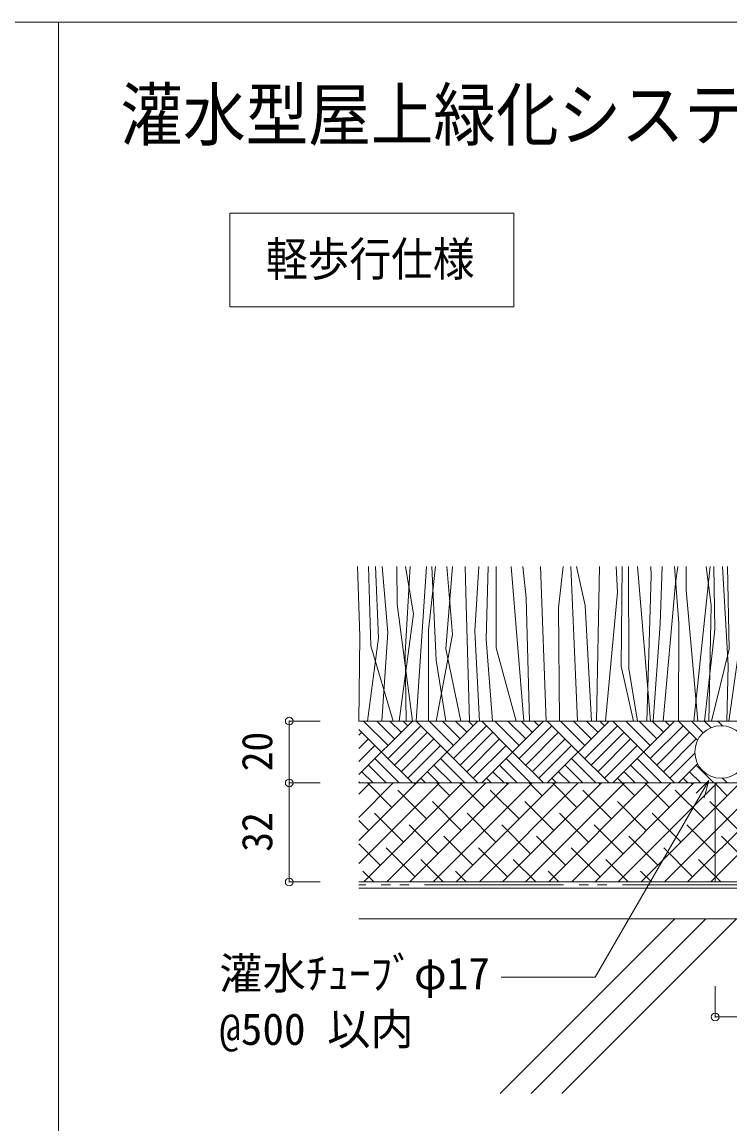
# Model space of a CAD drawing. Units: millimetres, scale not verified. Extents: x -1025 to 21313, y -14570 to 806.
# Drawn here: x -2.4 to 226.6, y 341.6 to 698 of the extents above; entities that cross this region are included whole.
import ezdxf
from ezdxf.enums import TextEntityAlignment as Align

# ---------------------------------------------------------------- set-up
doc = ezdxf.new("R2010")
doc.units = ezdxf.units.MM
doc.header["$LTSCALE"] = 5
doc.header["$PDMODE"] = 32
doc.header["$PDSIZE"] = 2.5
doc.linetypes.add('DOUBLE_CHAIN2', pattern=[12.8, 9, -1, 0.6, -0.6, 0.6, -1])
for name, color, linetype, lineweight in [('1-0', 9, 'Continuous', 18), ('1-C_DIM', 4, 'Continuous', 18), ('1-D_TXT', 7, 'Continuous', 9), ('F-0', 7, 'Continuous', 18)]:
    doc.layers.add(name, color=color, linetype=linetype, lineweight=lineweight)
doc.styles.add('ＭＳ ゴシック', font='')
doc.styles.get('ＭＳ ゴシック').set_extended_font_data('MS Gothic')

msp = doc.modelspace()

# ---------------------------------------------------------------- linework, layer by layer
at = {"layer": '1-0', "color": 3, "lineweight": 9}
for p, q in [((106.933, 499.325), (106.164, 521.898)), ((110.396, 496.258), (109.631, 521.898)), ((112.957, 498.82), (111.916, 521.898)), ((115.898, 500.529), (114.138, 521.898)), ((118.934, 509.706), (118.815, 521.898)), ((121.495, 493.91), (123.197, 521.898)), ((124.29, 506.613), (121.619, 521.898)), ((125.057, 471.898), (128.413, 521.898)), ((129.115, 501.33), (131.369, 521.898)), ((131.528, 491.562), (130.175, 521.898)), ((134.722, 495.322), (136.885, 521.898)), ((136.864, 499.887), (135.014, 521.898)), ((141.251, 509.625), (140.936, 521.898)), ((144.136, 500.971), (145.385, 521.898)), ((147.742, 498.446), (148.412, 521.898)), ((150.987, 495.562), (150.987, 521.898)), ((159.903, 471.898), (155.821, 521.898)), ((160.724, 511.789), (159.651, 521.898)), ((167.196, 471.898), (165.309, 521.898)), ((171.181, 508.543), (172.702, 521.898)), ((177.26, 471.898), (175.162, 521.898)), ((179.835, 509.264), (176.964, 521.898)), ((183.444, 471.898), (184.431, 521.898)), ((190.293, 513.592), (189.84, 521.898)), ((191.388, 489.641), (191.762, 521.898)), ((193.878, 488.869), (193.781, 521.898)), ((200.959, 471.898), (196.678, 521.898)), ((201.111, 519.001), (201.048, 521.898)), ((204.072, 503.204), (204.696, 521.898)), ((210.093, 503.58), (208.709, 521.898)), ((209.044, 516.476), (209.751, 521.898)), ((212.454, 514.253), (212.454, 521.898)), ((214.98, 471.898), (220.243, 521.898)), ((220.508, 509.317), (218.935, 521.898)), ((221.759, 501.573), (221.42, 521.898)), ((226.024, 489.908), (224.169, 521.898)), ((226.353, 495.201), (225.876, 521.898)), ((199.705, 471.898), (201.111, 519.001)), ((186.339, 471.898), (190.293, 513.592)), ((205.025, 471.898), (209.044, 516.476)), ((216.236, 471.898), (212.454, 514.253)), ((123.903, 471.898), (118.934, 509.706)), ((161.811, 471.898), (160.724, 511.789)), ((226.296, 471.898), (231.679, 509.836)), ((119.638, 471.898), (124.29, 506.613)), ((142.319, 471.898), (141.251, 509.625)), ((171.533, 471.898), (171.181, 508.543)), ((181.819, 471.898), (179.835, 509.264)), ((219.744, 471.898), (220.508, 509.317)), ((201.815, 471.97), (204.072, 503.204)), ((209.97, 471.898), (210.093, 503.58)), ((106.547, 471.898), (106.933, 499.325)), ((115.898, 500.529), (113.982, 471.898)), ((129.115, 471.898), (129.115, 501.33)), ((131.528, 471.924), (136.864, 499.887)), ((145.59, 471.898), (144.136, 500.971)), ((218.378, 471.898), (221.759, 501.573)), ((109.382, 471.898), (112.957, 498.82)), ((117.653, 471.924), (110.396, 496.258)), ((149.838, 471.898), (147.742, 498.446)), ((157.503, 471.898), (150.987, 495.562)), ((121.911, 471.898), (121.495, 493.91)), ((139.555, 471.898), (134.722, 495.322)), ((220.704, 471.898), (226.353, 495.201)), ((134.73, 471.924), (131.528, 491.562)), ((195.469, 471.887), (191.388, 489.641)), ((196.759, 471.843), (193.878, 488.869)), ((225.648, 471.898), (226.024, 489.908))]:
    msp.add_line(p, q, dxfattribs=at)
at = {"layer": '1-0'}
for p, q in [((219.692, 481.402), (219.692, 481.402)), ((123.875, 471.898), (106.547, 454.57)), ((108.118, 471.898), (115.996, 464.019)), ((112.36, 471.898), (118.118, 466.141)), ((116.603, 471.898), (120.239, 468.262)), ((120.846, 471.898), (122.36, 470.383)), ((145.088, 471.898), (125.088, 451.898)), ((135.088, 461.898), (125.088, 471.898)), ((129.331, 471.898), (137.209, 464.019)), ((133.573, 471.898), (139.331, 466.141)), ((137.816, 471.898), (141.452, 468.262)), ((142.059, 471.898), (143.573, 470.383)), ((166.301, 471.898), (146.301, 451.898)), ((156.301, 461.898), (146.301, 471.898)), ((150.544, 471.898), (158.423, 464.019)), ((154.787, 471.898), (160.544, 466.141)), ((159.029, 471.898), (162.665, 468.262)), ((163.272, 471.898), (164.787, 470.383)), ((187.515, 471.898), (167.515, 451.898)), ((177.515, 461.898), (167.515, 471.898)), ((171.757, 471.898), (179.636, 464.019)), ((176, 471.898), (181.757, 466.141)), ((180.242, 471.898), (183.879, 468.262)), ((184.485, 471.898), (186, 470.383)), ((208.728, 471.898), (188.728, 451.898)), ((198.728, 461.898), (188.728, 471.898)), ((192.97, 471.898), (200.849, 464.019)), ((197.213, 471.898), (202.97, 466.141)), ((201.456, 471.898), (205.092, 468.262)), ((205.698, 471.898), (207.213, 470.383)), ((216.152, 465.687), (209.941, 471.898)), ((214.184, 471.898), (217.966, 468.116)), ((218.426, 471.898), (220.554, 469.77)), ((222.669, 471.898), (224.179, 470.388)), ((113.875, 461.898), (106.547, 469.226)), ((107.511, 468.262), (106.547, 467.298)), ((126.603, 470.383), (115.996, 459.777)), ((128.724, 468.262), (118.118, 457.655)), ((147.816, 470.383), (137.209, 459.777)), ((149.937, 468.262), (139.331, 457.655)), ((169.029, 470.383), (158.423, 459.777)), ((171.151, 468.262), (160.544, 457.655)), ((190.242, 470.383), (179.636, 459.777)), ((192.364, 468.262), (181.757, 457.655)), ((211.456, 470.383), (200.849, 459.777)), ((213.577, 468.262), (202.97, 457.655)), ((109.632, 466.141), (106.547, 463.055)), ((111.754, 464.019), (106.547, 458.813)), ((130.846, 466.141), (120.239, 455.534)), ((132.967, 464.019), (122.36, 453.413)), ((152.059, 466.141), (141.452, 455.534)), ((154.18, 464.019), (143.573, 453.413)), ((173.272, 466.141), (162.665, 455.534)), ((175.393, 464.019), (164.787, 453.413)), ((194.485, 466.141), (183.879, 455.534)), ((196.606, 464.019), (186, 453.413)), ((215.698, 466.141), (205.092, 455.534)), ((123.875, 451.898), (113.875, 461.898)), ((145.088, 451.898), (135.088, 461.898)), ((166.301, 451.898), (156.301, 461.898)), ((187.515, 451.898), (177.515, 461.898)), ((208.728, 451.898), (198.728, 461.898)), ((215.272, 461.471), (207.213, 453.413)), ((109.632, 457.655), (115.39, 451.898)), ((111.754, 459.777), (119.632, 451.898)), ((130.846, 457.655), (136.603, 451.898)), ((132.967, 459.777), (140.846, 451.898)), ((152.059, 457.655), (157.816, 451.898)), ((154.18, 459.777), (162.059, 451.898)), ((173.272, 457.655), (179.029, 451.898)), ((175.393, 459.777), (183.272, 451.898)), ((194.485, 457.655), (200.242, 451.898)), ((196.606, 459.777), (204.485, 451.898)), ((216.152, 458.109), (209.941, 451.898)), ((215.698, 457.655), (221.456, 451.898)), ((107.511, 455.534), (111.147, 451.898)), ((126.603, 453.413), (128.118, 451.898)), ((128.724, 455.534), (132.36, 451.898)), ((147.816, 453.413), (149.331, 451.898)), ((149.937, 455.534), (153.573, 451.898)), ((169.029, 453.413), (170.544, 451.898)), ((171.151, 455.534), (174.787, 451.898)), ((190.242, 453.413), (191.757, 451.898)), ((192.364, 455.534), (196, 451.898)), ((211.456, 453.413), (212.97, 451.898)), ((213.577, 455.534), (217.213, 451.898)), ((224.188, 453.409), (225.698, 451.898)), ((106.547, 452.256), (106.904, 451.898))]:
    msp.add_line(p, q, dxfattribs=at)
at = {"layer": '1-0', "color": 7}
for p, q in [((721.809, 471.898), (106.547, 471.898)), ((106.547, 417.898), (853.52, 417.898)), ((106.547, 407.898), (853.52, 407.898)), ((208.776, 407.898), (152.285, 351.407)), ((218.776, 407.898), (162.285, 351.407)), ((228.776, 407.898), (172.285, 351.407))]:
    msp.add_line(p, q, dxfattribs=at)
at = {"layer": '1-0', "color": 2}
for p, q in [((106.547, 451.898), (721.844, 451.898)), ((106.547, 419.863), (721.844, 419.863))]:
    msp.add_line(p, q, dxfattribs=at)
at = {"layer": '1-0', "color": 3}
for p, q in [((106.547, 448.244), (110.201, 451.898)), ((106.547, 440.761), (117.684, 451.898)), ((106.547, 433.277), (125.168, 451.898)), ((106.547, 425.794), (132.651, 451.898)), ((108.135, 419.898), (140.135, 451.898)), ((117.25, 443.98), (109.332, 451.898)), ((115.619, 419.898), (147.619, 451.898)), ((128.475, 440.239), (119.121, 449.593)), ((123.103, 419.898), (155.102, 451.898)), ((124.734, 451.464), (124.299, 451.898)), ((130.586, 419.898), (162.586, 451.898)), ((135.959, 447.722), (131.783, 451.898)), ((138.07, 419.898), (170.069, 451.898)), ((147.184, 443.98), (139.266, 451.898)), ((145.553, 419.898), (177.553, 451.898)), ((158.41, 440.239), (149.055, 449.593)), ((153.037, 419.898), (185.036, 451.898)), ((154.668, 451.464), (154.233, 451.898)), ((160.52, 419.898), (192.52, 451.898)), ((165.893, 447.722), (161.717, 451.898)), ((168.004, 419.898), (200.003, 451.898)), ((177.118, 443.98), (169.2, 451.898)), ((175.487, 419.898), (207.487, 451.898)), ((188.344, 440.239), (178.989, 449.593)), ((182.971, 419.898), (214.97, 451.898)), ((184.602, 451.464), (184.168, 451.898)), ((190.454, 419.898), (222.454, 451.898)), ((195.827, 447.722), (191.651, 451.898)), ((197.938, 419.898), (229.938, 451.898)), ((207.053, 443.98), (199.135, 451.898)), ((205.421, 419.898), (237.421, 451.898)), ((218.278, 440.239), (208.924, 449.593)), ((212.905, 419.898), (244.905, 451.898)), ((214.536, 451.464), (214.102, 451.898)), ((220.389, 419.898), (252.388, 451.898)), ((225.761, 447.722), (221.585, 451.898)), ((139.701, 436.497), (130.346, 445.851)), ((169.635, 436.497), (160.281, 445.851)), ((199.569, 436.497), (190.215, 445.851)), ((229.503, 436.497), (220.149, 445.851)), ((120.992, 432.755), (111.638, 442.109)), ((150.926, 432.755), (141.572, 442.109)), ((180.86, 432.755), (171.506, 442.109)), ((210.794, 432.755), (201.44, 442.109)), ((109.767, 436.497), (106.547, 439.716)), ((132.217, 429.013), (122.863, 438.368)), ((162.151, 429.013), (152.797, 438.368)), ((192.086, 429.013), (182.731, 438.368)), ((222.02, 429.013), (212.665, 438.368)), ((113.508, 425.271), (106.547, 432.232)), ((143.443, 425.271), (134.088, 434.626)), ((173.377, 425.271), (164.022, 434.626)), ((203.311, 425.271), (193.956, 434.626)), ((233.245, 425.271), (223.891, 434.626)), ((124.734, 421.53), (115.379, 430.884)), ((154.668, 421.53), (145.313, 430.884)), ((184.602, 421.53), (175.248, 430.884)), ((214.536, 421.53), (205.182, 430.884)), ((133.848, 419.898), (126.605, 427.142)), ((163.783, 419.898), (156.539, 427.142)), ((193.717, 419.898), (186.473, 427.142)), ((223.651, 419.898), (216.407, 427.142)), ((111.398, 419.898), (107.896, 423.401)), ((141.332, 419.898), (137.83, 423.401)), ((171.266, 419.898), (167.764, 423.401)), ((201.2, 419.898), (197.698, 423.401))]:
    msp.add_line(p, q, dxfattribs=at)
at = {"layer": '1-0', "color": 2, "lineweight": 9}
msp.add_line((221.844, 451.898), (221.844, 419.898), dxfattribs=at)
at = {"layer": '1-0', "color": 7, "linetype": 'DOUBLE_CHAIN2'}
msp.add_line((812.809, 418.898), (106.547, 418.898), dxfattribs=at)
at = {"layer": '1-0', "color": 7, "lineweight": 9}
msp.add_circle((223.761, 461.898), 8.5, dxfattribs=at)
at = {"layer": '1-C_DIM'}
for p, q in [((84.031, 419.863), (84.031, 471.898)), ((94.031, 471.898), (84.031, 471.898)), ((84.031, 451.898), (94.031, 451.898)), ((84.031, 419.863), (94.031, 419.863)), ((221.844, 376.204), (221.844, 386.204)), ((721.844, 376.204), (221.844, 376.204))]:
    msp.add_line(p, q, dxfattribs=at)
for p in [(84.031, 471.898), (84.031, 451.898), (84.031, 419.863), (221.844, 376.204)]:
    msp.add_point(p, dxfattribs=at)
at = {"layer": '1-D_TXT'}
for p, q in [((156.663, 636.15), (156.663, 605.859)), ((156.663, 605.859), (64.873, 605.859)), ((219.766, 452.681), (183.044, 389.078)), ((219.766, 452.681), (215.661, 448.576)), ((219.766, 452.681), (218.263, 447.074)), ((152.573, 389.078), (183.044, 389.078))]:
    msp.add_line(p, q, dxfattribs=at)
msp.add_lwpolyline([(64.873, 605.859), (64.873, 636.15), (156.663, 636.15)], dxfattribs=at)
at = {"layer": 'F-0'}
for p, q in [((-995.56, 698.009), (9.44, 698.009)), ((9.44, 698.009), (1014.44, 698.009))]:
    msp.add_line(p, q, dxfattribs=at)
at = {"layer": 'F-0', "color": 4, "lineweight": 9}
msp.add_lwpolyline([(9.44, 698.009), (9.44, -19.746), (9.44, -619.491)], dxfattribs=at)

# ---------------------------------------------------------------- texts
at = {"layer": '1-C_DIM', "color": 7, "style": 'ＭＳ ゴシック', "width": 0.95}
for s, p in [('20', (81.531, 455.648)), ('32', (81.531, 429.63))]:
    msp.add_text(s, height=9.897, rotation=90, dxfattribs=at).set_placement(p, align=Align.BOTTOM_LEFT)
at = {"layer": '1-D_TXT', "style": 'ＭＳ ゴシック', "width": 0.9}
for s, height, p in [('灌水型屋上緑化システム：グリーンビズＲ\u3000芝仕様\u3000断面図\u3000SCALE：1/5（A3）', 16.5, (29.427, 654.85)), ('軽歩行仕様', 11, (76.487, 612.545))]:
    msp.add_text(s, height=height, dxfattribs=at).set_placement(p, align=Align.BOTTOM_LEFT)
at = {"layer": '1-D_TXT', "style": 'ＭＳ ゴシック'}
for s, p in [('灌水ﾁｭｰﾌﾞφ17', (61.408, 382.078)), ('@500 以内', (61.408, 364.078))]:
    msp.add_text(s, height=10.26, dxfattribs=at).set_placement(p, align=Align.BOTTOM_LEFT)

doc.saveas('drawing.dxf')
